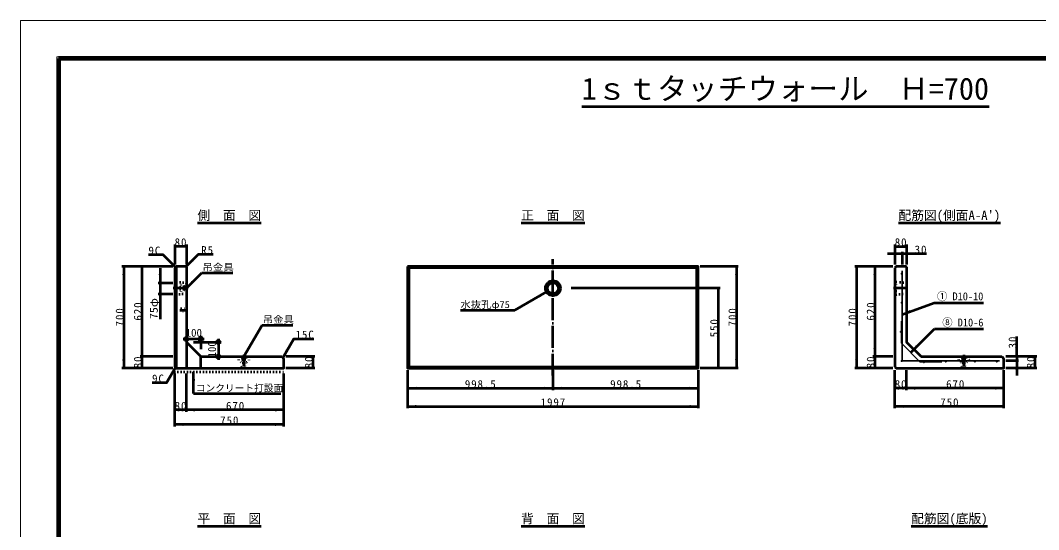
# Model space of a CAD drawing. Units: millimetres, scale not verified, with parts at other scales. Extents: x -2102 to 2102, y -1485 to 1485.
# Drawn here: x -2102 to 696, y 85 to 1485 of the extents above; entities that cross this region are included whole.
import ezdxf
from ezdxf.enums import TextEntityAlignment as Align

# ---------------------------------------------------------------- set-up
doc = ezdxf.new("R2010")
doc.units = ezdxf.units.MM
doc.header["$LTSCALE"] = 5
doc.linetypes.add('DOTTED', pattern=[1.75, 0.25, -1.5])
doc.linetypes.add('LONG_DASHED_DOTTED', pattern=[15.25, 12, -1.5, 0.25, -1.5])
doc.layers.add('0-0_V-nasSTD', color=7, linetype='Continuous', lineweight=50)
doc.styles.add('ＭＳ ゴシック', font='')
doc.styles.get('ＭＳ ゴシック').set_extended_font_data('MS Gothic')

msp = doc.modelspace()

# ---------------------------------------------------------------- linework, layer by layer
at = {"layer": '0-0_V-nasSTD', "lineweight": 100}
msp.add_line((-1997.5, 1380), (-1997.5, -1380), dxfattribs=at)
at = {"layer": '0-0_V-nasSTD'}
for p, q in [((-559.872, 1248.465), (559.872, 1248.465)), ((-1615.88, 928.552), (-1440.88, 928.552)), ((-726.48, 928.552), (-551.48, 928.552)), ((310.42, 928.552), (590.42, 928.552)), ((-1678.38, 868.552), (-1678.38, 813.552)), ((-1646.38, 868.552), (-1646.38, 813.552)), ((300.42, 868.552), (300.42, 813.552)), ((332.42, 868.552), (332.42, 813.552)), ((-1646.38, 863.552), (-1678.38, 863.552)), ((280.42, 843.552), (320.42, 843.552)), ((300.42, 863.552), (332.42, 863.552)), ((320.42, 848.552), (320.42, 813.552)), ((320.42, 843.552), (332.42, 843.552)), ((332.42, 843.552), (387.42, 843.552)), ((-1683.38, 808.552), (-1823.38, 808.552)), ((-1818.38, 808.552), (-1818.38, 528.552)), ((-1768.38, 808.552), (-1768.38, 560.552)), ((-1718.38, 803.552), (-1718.38, 763.552)), ((-1674.78, 808.552), (-1678.38, 804.952)), ((-1678.38, 804.952), (-1678.38, 532.152)), ((-1648.38, 808.552), (-1674.78, 808.552)), ((-1674.78, 808.552), (-1674.78, 528.552)), ((-1646.38, 806.552), (-1646.38, 528.552)), ((-1646.38, 748.552), (-1603.954, 790.978)), ((-1603.954, 790.978), (-1518.954, 790.978)), ((-1038.38, 808.552), (-1034.78, 804.952)), ((-1034.78, 804.952), (-1034.78, 532.152)), ((-243.18, 804.952), (-1034.78, 804.952)), ((-243.18, 804.952), (-239.58, 808.552)), ((-243.18, 532.152), (-243.18, 804.952)), ((-129.58, 808.552), (-234.58, 808.552)), ((-134.58, 808.552), (-134.58, 528.552)), ((295.42, 808.552), (190.42, 808.552)), ((195.42, 808.552), (195.42, 528.552)), ((304.02, 808.552), (300.42, 804.952)), ((300.42, 804.952), (300.42, 532.152)), ((330.42, 808.552), (304.02, 808.552)), ((-1723.38, 763.552), (-1683.38, 763.552)), ((-1718.38, 763.552), (-1718.38, 733.552)), ((-1723.38, 733.552), (-1683.38, 733.552)), ((-1718.38, 733.552), (-1718.38, 663.552)), ((-743.423, 688.252), (-656.82, 738.252)), ((-179.58, 748.552), (-588.58, 748.552)), ((-184.58, 748.552), (-184.58, 528.552)), ((320.42, 676.552), (408.911, 708.76)), ((408.911, 708.76), (543.911, 708.76)), ((-893.423, 688.252), (-743.423, 688.252)), ((-1488.38, 560.552), (-1438.38, 647.154)), ((-1438.38, 647.154), (-1353.38, 647.154)), ((-1606.38, 617.552), (-1606.38, 580.552)), ((344.184, 571.817), (409.16, 636.794)), ((409.16, 636.794), (544.16, 636.794)), ((-1597.38, 608.552), (-1655.38, 608.552)), ((-1646.38, 600.552), (-1606.38, 560.552)), ((-1626.38, 600.552), (-1550.38, 600.552)), ((-1558.38, 609.552), (-1558.38, 551.552)), ((635.42, 560.552), (635.42, 615.552)), ((-1683.38, 560.552), (-1773.38, 560.552)), ((-1768.38, 560.552), (-1768.38, 528.552)), ((-1606.38, 560.552), (-1384.38, 560.552)), ((-1606.38, 528.552), (-1606.38, 560.552)), ((-1384.38, 560.552), (-1378.38, 554.552)), ((-1293.38, 560.552), (-1373.38, 560.552)), ((-1298.38, 560.552), (-1298.38, 528.552)), ((295.42, 560.552), (240.42, 560.552)), ((245.42, 560.552), (245.42, 528.552)), ((372.42, 560.552), (594.42, 560.552)), ((594.42, 560.552), (600.42, 554.552)), ((690.42, 560.552), (605.42, 560.552)), ((635.42, 560.552), (635.42, 548.552)), ((685.42, 560.552), (685.42, 528.552)), ((-1678.38, 532.152), (-1674.78, 528.552)), ((-1034.78, 532.152), (-1038.38, 528.552)), ((-1034.78, 532.152), (-243.18, 532.152)), ((-243.18, 532.152), (-239.58, 528.552)), ((300.42, 532.152), (304.02, 528.552)), ((640.42, 548.552), (605.42, 548.552)), ((635.42, 548.552), (635.42, 508.552)), ((-1683.38, 528.552), (-1823.38, 528.552)), ((-1678.38, 368.752), (-1678.38, 513.752)), ((-1646.38, 408.752), (-1646.38, 513.752)), ((-1626.38, 458.752), (-1626.38, 518.752)), ((-1378.38, 368.752), (-1378.38, 513.752)), ((-1293.38, 528.552), (-1373.38, 528.552)), ((-1038.38, 523.552), (-1038.38, 418.552)), ((-638.98, 523.552), (-638.98, 468.552)), ((-239.58, 523.552), (-239.58, 418.552)), ((-129.58, 528.552), (-234.58, 528.552)), ((295.42, 528.552), (190.42, 528.552)), ((300.42, 418.552), (300.42, 523.552)), ((332.42, 468.552), (332.42, 523.552)), ((600.42, 418.552), (600.42, 523.552)), ((690.42, 528.552), (605.42, 528.552)), ((-1626.38, 458.752), (-1386.38, 458.752)), ((-1038.38, 473.552), (-638.98, 473.552)), ((-638.98, 473.552), (-239.58, 473.552)), ((332.42, 473.552), (300.42, 473.552)), ((-1038.38, 423.552), (-239.58, 423.552)), ((600.42, 423.552), (300.42, 423.552)), ((-1378.38, 373.752), (-1678.38, 373.752)), ((-1615.88, 94.752), (-1440.88, 94.752)), ((-726.48, 94.752), (-551.48, 94.752)), ((345.42, 94.752), (555.42, 94.752))]:
    msp.add_line(p, q, dxfattribs=at)
at = {"layer": '0-0_V-nasSTD', "linetype": 'LONG_DASHED_DOTTED'}
for p, q in [((-638.98, 508.552), (-638.98, 828.552)), ((-1642.38, 748.552), (-1682.38, 748.552)), ((-1641.38, 748.552), (-1671.38, 748.552)), ((336.42, 748.552), (296.42, 748.552)), ((-1664.38, 688.552), (-1642.38, 688.552)), ((-1488.38, 565.552), (-1488.38, 535.552)), ((490.42, 565.552), (490.42, 535.552))]:
    msp.add_line(p, q, dxfattribs=at)
at = {"layer": '0-0_V-nasSTD', "linetype": 'DOTTED'}
for p, q in [((-1677.58, 755.552), (-1677.58, 741.552)), ((-1676.38, 755.552), (-1677.58, 755.552)), ((-1676.38, 755.552), (-1674.38, 751.352)), ((-1676.38, 755.552), (-1676.38, 741.552)), ((-1646.38, 763.552), (-1674.38, 765.552)), ((332.42, 763.552), (304.42, 765.552)), ((-1674.38, 731.552), (-1678.38, 727.952)), ((-1676.38, 741.552), (-1677.58, 741.552)), ((-1674.38, 745.752), (-1676.38, 741.552)), ((-1654.38, 751.352), (-1674.38, 751.352)), ((-1674.38, 751.352), (-1674.38, 745.752)), ((-1654.38, 745.752), (-1674.38, 745.752)), ((-1653.18, 753.552), (-1654.38, 751.352)), ((-1654.38, 751.352), (-1654.38, 745.752)), ((-1654.38, 745.752), (-1653.18, 743.552)), ((-1650.38, 753.552), (-1653.18, 753.552)), ((-1653.18, 753.552), (-1653.18, 743.552)), ((-1650.38, 743.552), (-1653.18, 743.552)), ((-1650.38, 753.552), (-1650.38, 743.552)), ((304.42, 731.552), (300.42, 727.952)), ((304.42, 731.552), (332.42, 733.552)), ((-1660.38, 684.552), (-1660.38, 692.552)), ((-1660.38, 692.552), (-1646.38, 692.552)), ((-1646.38, 684.552), (-1660.38, 684.552)), ((-1495.38, 530.552), (-1491.18, 532.552)), ((-1493.38, 556.552), (-1483.38, 556.552)), ((-1493.38, 556.552), (-1493.38, 553.752)), ((-1493.38, 553.752), (-1491.18, 552.552)), ((-1493.38, 553.752), (-1483.38, 553.752)), ((-1491.18, 552.552), (-1491.18, 532.552)), ((-1491.18, 552.552), (-1485.58, 552.552)), ((-1491.18, 532.552), (-1485.58, 532.552)), ((-1485.58, 552.552), (-1483.38, 553.752)), ((-1485.58, 552.552), (-1485.58, 532.552)), ((-1485.58, 532.552), (-1481.38, 530.552)), ((-1483.38, 556.552), (-1483.38, 553.752)), ((483.42, 530.552), (487.62, 532.552)), ((485.42, 556.552), (495.42, 556.552)), ((485.42, 556.552), (485.42, 553.752)), ((485.42, 553.752), (487.62, 552.552)), ((485.42, 553.752), (495.42, 553.752)), ((487.62, 552.552), (487.62, 532.552)), ((487.62, 552.552), (493.22, 552.552)), ((487.62, 532.552), (493.22, 532.552)), ((493.22, 552.552), (495.42, 553.752)), ((493.22, 552.552), (493.22, 532.552)), ((493.22, 532.552), (497.42, 530.552)), ((495.42, 556.552), (495.42, 553.752)), ((-1678.38, 518.752), (-1378.38, 518.752)), ((-1495.38, 530.552), (-1495.38, 529.352)), ((-1495.38, 530.552), (-1481.38, 530.552)), ((-1495.38, 529.352), (-1481.38, 529.352)), ((-1481.38, 530.552), (-1481.38, 529.352)), ((483.42, 530.552), (483.42, 529.352)), ((483.42, 530.552), (497.42, 530.552)), ((483.42, 529.352), (497.42, 529.352)), ((497.42, 530.552), (497.42, 529.352))]:
    msp.add_line(p, q, dxfattribs=at)
at = {"layer": '0-0_V-nasSTD', "lineweight": 35}
for p, q in [((318.42, 657.581), (318.42, 597.581)), ((318.42, 597.581), (369.449, 546.552)), ((369.449, 546.552), (429.449, 546.552))]:
    msp.add_line(p, q, dxfattribs=at)
at = {"layer": '0-0_V-nasSTD', "lineweight": 18}
for points in [[(-2102.5, -1485), (-2102.5, 1485), (2102.5, 1485), (2102.5, -1485)], [(-2002.5, -1385), (-2002.5, 1385), (2002.5, 1385), (2002.5, -1385)]]:
    msp.add_lwpolyline(points, close=True, dxfattribs=at)
at = {"layer": '0-0_V-nasSTD', "lineweight": 100}
msp.add_lwpolyline([(1997.5, -1380), (1997.5, 1380), (-1997.5, 1380)], dxfattribs=at)
at = {"layer": '0-0_V-nasSTD'}
for points in [[(-1676.58, 806.752), (-1710.521, 840.693), (-1750.521, 840.693)], [(-1646.966, 807.966), (-1613.025, 841.907), (-1573.025, 841.907)], [(245.42, 808.552), (245.42, 560.552), (245.42, 528.552)], [(332.42, 806.552), (332.42, 600.552), (372.42, 560.552)], [(-1381.38, 557.552), (-1351.38, 609.513), (-1296.38, 609.513)], [(-1674.78, 528.552), (-1378.38, 528.552), (-1378.38, 554.552)], [(304.02, 528.552), (600.42, 528.552), (600.42, 554.552)], [(-1676.58, 530.352), (-1700.58, 488.783), (-1740.58, 488.783)], [(600.42, 473.552), (332.42, 473.552), (300.42, 473.552)], [(-1378.38, 413.752), (-1646.38, 413.752), (-1678.38, 413.752)]]:
    msp.add_lwpolyline(points, dxfattribs=at)
msp.add_lwpolyline([(-1038.38, 808.552), (-1038.38, 528.552), (-239.58, 528.552), (-239.58, 808.552)], close=True, dxfattribs=at)
at = {"layer": '0-0_V-nasSTD', "lineweight": 35}
msp.add_lwpolyline([(320.42, 796.552), (320.42, 548.552), (588.42, 548.552)], dxfattribs=at)
at = {"layer": '0-0_V-nasSTD', "linetype": 'DOTTED'}
for points in [[(-1674.38, 731.552), (-1674.38, 765.552), (-1678.38, 769.152)], [(-1674.38, 731.552), (-1646.38, 733.552), (-1646.38, 763.552)], [(304.42, 731.552), (304.42, 765.552), (300.42, 769.152)]]:
    msp.add_lwpolyline(points, dxfattribs=at)
at = {"layer": '0-0_V-nasSTD', "lineweight": 35}
for centre in [(319.22, 788.552), (319.22, 708.552), (317.22, 628.552), (319.22, 548.552), (380.42, 545.352), (440.42, 547.352), (520.42, 547.352), (580.42, 547.352)]:
    msp.add_circle(centre, 1.2, dxfattribs=at)
at = {"layer": '0-0_V-nasSTD'}
for centre, radius in [((-638.98, 748.552), 20.6), ((-638.98, 748.552), 17), ((-638.98, 748.552), 15), ((-1646.38, 608.552), 5), ((-1606.38, 608.552), 5), ((-1558.38, 600.552), 5), ((-1558.38, 560.552), 5)]:
    msp.add_circle(centre, radius, dxfattribs=at)
for centre in [(-1648.38, 806.552), (330.42, 806.552)]:
    msp.add_arc(centre, 2, 0, 90, dxfattribs=at)
at = {"layer": '0-0_V-nasSTD', "linetype": 'DOTTED'}
for centre, start, end in [((-1646.38, 748.552), 90, 270), ((-1488.38, 560.552), 180, 0), ((490.42, 560.552), 180, 0)]:
    msp.add_arc(centre, 17.2, start, end, dxfattribs=at)
at = {"layer": '0-0_V-nasSTD'}
for points in [[(-1678.38, 863.552), (-1654.38, 863.552), (-1654.38, 867.552)], [(-1670.38, 863.552), (-1670.38, 867.552), (-1646.38, 863.552)], [(300.42, 863.552), (324.42, 863.552), (324.42, 867.552)], [(308.42, 863.552), (308.42, 867.552), (332.42, 863.552)], [(-1678.38, 863.552), (-1654.38, 859.552), (-1654.38, 863.552)], [(-1670.38, 859.552), (-1670.38, 863.552), (-1646.38, 863.552)], [(296.42, 843.552), (296.42, 847.552), (320.42, 843.552)], [(296.42, 839.552), (296.42, 843.552), (320.42, 843.552)], [(300.42, 863.552), (324.42, 859.552), (324.42, 863.552)], [(308.42, 859.552), (308.42, 863.552), (332.42, 863.552)], [(332.42, 843.552), (356.42, 843.552), (356.42, 847.552)], [(332.42, 843.552), (356.42, 839.552), (356.42, 843.552)], [(-1696.379, 820.894), (-1693.551, 823.722), (-1676.58, 806.752)], [(-1693.551, 823.722), (-1690.722, 826.551), (-1676.58, 806.752)], [(-1646.966, 807.966), (-1632.824, 827.765), (-1629.995, 824.937)], [(-1646.966, 807.966), (-1629.995, 824.937), (-1627.167, 822.108)], [(-1822.38, 784.552), (-1818.38, 784.552), (-1818.38, 808.552)], [(-1818.38, 784.552), (-1818.38, 808.552), (-1814.38, 784.552)], [(-1772.38, 784.552), (-1768.38, 784.552), (-1768.38, 808.552)], [(-1768.38, 784.552), (-1768.38, 808.552), (-1764.38, 784.552)], [(-1722.38, 787.552), (-1718.38, 763.552), (-1718.38, 787.552)], [(-1718.38, 763.552), (-1718.38, 787.552), (-1714.38, 787.552)], [(-138.58, 784.552), (-134.58, 784.552), (-134.58, 808.552)], [(-134.58, 784.552), (-134.58, 808.552), (-130.58, 784.552)], [(191.42, 784.552), (195.42, 784.552), (195.42, 808.552)], [(195.42, 784.552), (195.42, 808.552), (199.42, 784.552)], [(241.42, 784.552), (245.42, 784.552), (245.42, 808.552)], [(245.42, 784.552), (245.42, 808.552), (249.42, 784.552)], [(-1646.38, 748.552), (-1632.238, 768.351), (-1629.409, 765.522)], [(-1646.38, 748.552), (-1629.409, 765.522), (-1626.581, 762.694)], [(-1722.38, 709.552), (-1718.38, 709.552), (-1718.38, 733.552)], [(-1718.38, 709.552), (-1718.38, 733.552), (-1714.38, 709.552)], [(-679.605, 729.716), (-677.605, 726.252), (-656.82, 738.252)], [(-677.605, 726.252), (-675.605, 722.788), (-656.82, 738.252)], [(-188.58, 724.552), (-184.58, 724.552), (-184.58, 748.552)], [(-184.58, 724.552), (-184.58, 748.552), (-180.58, 724.552)], [(320.42, 676.552), (341.605, 688.519), (342.973, 684.76)], [(320.42, 676.552), (342.973, 684.76), (344.341, 681.002)], [(344.184, 571.817), (358.326, 591.616), (361.155, 588.788)], [(344.184, 571.817), (361.155, 588.788), (363.983, 585.959)], [(-1772.38, 584.552), (-1768.38, 560.552), (-1768.38, 584.552)], [(-1772.38, 536.552), (-1768.38, 536.552), (-1768.38, 560.552)], [(-1768.38, 560.552), (-1768.38, 584.552), (-1764.38, 584.552)], [(-1768.38, 536.552), (-1768.38, 560.552), (-1764.38, 536.552)], [(-1488.38, 560.552), (-1479.844, 583.336), (-1476.38, 581.336)], [(-1488.38, 560.552), (-1476.38, 581.336), (-1472.916, 579.336)], [(-1381.38, 557.552), (-1372.844, 580.336), (-1369.38, 578.336)], [(-1381.38, 557.552), (-1369.38, 578.336), (-1365.916, 576.336)], [(-1302.38, 536.552), (-1298.38, 536.552), (-1298.38, 560.552)], [(-1298.38, 536.552), (-1298.38, 560.552), (-1294.38, 536.552)], [(241.42, 584.552), (245.42, 560.552), (245.42, 584.552)], [(241.42, 536.552), (245.42, 536.552), (245.42, 560.552)], [(245.42, 560.552), (245.42, 584.552), (249.42, 584.552)], [(245.42, 536.552), (245.42, 560.552), (249.42, 536.552)], [(631.42, 584.552), (635.42, 560.552), (635.42, 584.552)], [(635.42, 560.552), (635.42, 584.552), (639.42, 584.552)], [(681.42, 536.552), (685.42, 536.552), (685.42, 560.552)], [(685.42, 536.552), (685.42, 560.552), (689.42, 536.552)], [(-1822.38, 552.552), (-1818.38, 528.552), (-1818.38, 552.552)], [(-1818.38, 528.552), (-1818.38, 552.552), (-1814.38, 552.552)], [(-1772.38, 552.552), (-1768.38, 528.552), (-1768.38, 552.552)], [(-1768.38, 528.552), (-1768.38, 552.552), (-1764.38, 552.552)], [(-1302.38, 552.552), (-1298.38, 528.552), (-1298.38, 552.552)], [(-1298.38, 528.552), (-1298.38, 552.552), (-1294.38, 552.552)], [(-188.58, 552.552), (-184.58, 528.552), (-184.58, 552.552)], [(-184.58, 528.552), (-184.58, 552.552), (-180.58, 552.552)], [(-138.58, 552.552), (-134.58, 528.552), (-134.58, 552.552)], [(-134.58, 528.552), (-134.58, 552.552), (-130.58, 552.552)], [(191.42, 552.552), (195.42, 528.552), (195.42, 552.552)], [(195.42, 528.552), (195.42, 552.552), (199.42, 552.552)], [(241.42, 552.552), (245.42, 528.552), (245.42, 552.552)], [(245.42, 528.552), (245.42, 552.552), (249.42, 552.552)], [(631.42, 524.552), (635.42, 524.552), (635.42, 548.552)], [(635.42, 524.552), (635.42, 548.552), (639.42, 524.552)], [(681.42, 552.552), (685.42, 528.552), (685.42, 552.552)], [(685.42, 528.552), (685.42, 552.552), (689.42, 552.552)], [(-1692.044, 511.567), (-1688.58, 509.567), (-1676.58, 530.352)], [(-1688.58, 509.567), (-1685.116, 507.567), (-1676.58, 530.352)], [(-1630.38, 494.752), (-1626.38, 494.752), (-1626.38, 518.752)], [(-1626.38, 494.752), (-1626.38, 518.752), (-1622.38, 494.752)], [(-1038.38, 473.552), (-1014.38, 473.552), (-1014.38, 477.552)], [(-662.98, 473.552), (-662.98, 477.552), (-638.98, 473.552)], [(-638.98, 473.552), (-614.98, 473.552), (-614.98, 477.552)], [(-263.58, 473.552), (-263.58, 477.552), (-239.58, 473.552)], [(300.42, 473.552), (324.42, 473.552), (324.42, 477.552)], [(308.42, 473.552), (308.42, 477.552), (332.42, 473.552)], [(332.42, 473.552), (356.42, 473.552), (356.42, 477.552)], [(576.42, 473.552), (576.42, 477.552), (600.42, 473.552)], [(-1038.38, 473.552), (-1014.38, 469.552), (-1014.38, 473.552)], [(-662.98, 469.552), (-662.98, 473.552), (-638.98, 473.552)], [(-638.98, 473.552), (-614.98, 469.552), (-614.98, 473.552)], [(-263.58, 469.552), (-263.58, 473.552), (-239.58, 473.552)], [(300.42, 473.552), (324.42, 469.552), (324.42, 473.552)], [(308.42, 469.552), (308.42, 473.552), (332.42, 473.552)], [(332.42, 473.552), (356.42, 469.552), (356.42, 473.552)], [(576.42, 469.552), (576.42, 473.552), (600.42, 473.552)], [(-1038.38, 423.552), (-1014.38, 423.552), (-1014.38, 427.552)], [(-1038.38, 423.552), (-1014.38, 419.552), (-1014.38, 423.552)], [(-263.58, 423.552), (-263.58, 427.552), (-239.58, 423.552)], [(-263.58, 419.552), (-263.58, 423.552), (-239.58, 423.552)], [(300.42, 423.552), (324.42, 423.552), (324.42, 427.552)], [(300.42, 423.552), (324.42, 419.552), (324.42, 423.552)], [(576.42, 423.552), (576.42, 427.552), (600.42, 423.552)], [(576.42, 419.552), (576.42, 423.552), (600.42, 423.552)], [(-1678.38, 413.752), (-1654.38, 413.752), (-1654.38, 417.752)], [(-1678.38, 413.752), (-1654.38, 409.752), (-1654.38, 413.752)], [(-1670.38, 413.752), (-1670.38, 417.752), (-1646.38, 413.752)], [(-1670.38, 409.752), (-1670.38, 413.752), (-1646.38, 413.752)], [(-1646.38, 413.752), (-1622.38, 413.752), (-1622.38, 417.752)], [(-1646.38, 413.752), (-1622.38, 409.752), (-1622.38, 413.752)], [(-1402.38, 413.752), (-1402.38, 417.752), (-1378.38, 413.752)], [(-1402.38, 409.752), (-1402.38, 413.752), (-1378.38, 413.752)], [(-1678.38, 373.752), (-1654.38, 373.752), (-1654.38, 377.752)], [(-1678.38, 373.752), (-1654.38, 369.752), (-1654.38, 373.752)], [(-1402.38, 373.752), (-1402.38, 377.752), (-1378.38, 373.752)], [(-1402.38, 369.752), (-1402.38, 373.752), (-1378.38, 373.752)]]:
    msp.add_solid(points, dxfattribs=at)

# ---------------------------------------------------------------- texts
at = {"layer": '0-0_V-nasSTD', "style": 'ＭＳ ゴシック'}
for s, height, p in [('1ｓｔタッチウォール  Ｈ=700', 60.81, (-559.872, 1248.465)), ('側\u3000面\u3000図', 25.66, (-1615.88, 928.552)), ('正\u3000面\u3000図', 25.66, (-726.48, 928.552)), ("配筋図(側面A-A')", 25.66, (310.42, 928.552)), ('100', 21.99, (-1648.38, 608.552)), ('コンクリート打設面', 19.06, (-1620.352, 458.752)), ('平\u3000面\u3000図', 25.66, (-1615.88, 94.752)), ('背\u3000面\u3000図', 25.66, (-726.48, 94.752)), ('配筋図(底版)', 25.66, (345.42, 94.752))]:
    msp.add_text(s, height=height, dxfattribs=at).set_placement(p, align=Align.BOTTOM_LEFT)
for s, height, width, p in [('吊金具', 19.06, 1.1, (-1601.954, 790.978)), ('① D10-10', 21.85, 0.95, (416.482, 708.76)), ('水抜孔φ75', 19.06, 1.1, (-893.423, 688.252)), ('吊金具', 19.06, 1.1, (-1436.38, 647.154)), ('⑧ D10-6', 21.85, 0.95, (430.89, 636.794))]:
    msp.add_text(s, height=height, dxfattribs=dict(at, width=width)).set_placement(p, align=Align.BOTTOM_LEFT)
at = {"layer": '0-0_V-nasSTD', "style": 'ＭＳ ゴシック', "width": 1.1}
msp.add_text('75φ', height=21.99, rotation=90, dxfattribs=at).set_placement((-1718.38, 663.552), align=Align.BOTTOM_LEFT)
at = {"layer": '0-0_V-nasSTD', "style": 'ＭＳ ゴシック'}
msp.add_text('100', height=21.99, rotation=90, dxfattribs=at).set_placement((-1558.38, 558.052), align=Align.BOTTOM_LEFT)
at = {"layer": '0-0_V-nasSTD', "char_height": 21.99, "attachment_point": 7, "style": 'ＭＳ ゴシック'}
for s, insert in [('\\T1.17;80', (-1678.63, 863.552)), ('\\T1.17;80', (300.17, 863.552)), ('\\T1.17;9C', (-1750.521, 840.693)), ('\\T1.17;R5', (-1605.525, 841.907)), ('\\T1.17;30', (354.92, 843.552)), ('\\T1.17;15C', (-1346.38, 609.513)), ('\\T1.17;9C', (-1740.58, 488.783)), ('\\T1.17;998.5', (-881.18, 473.552)), ('\\T1.17;998.5', (-481.78, 473.552)), ('\\T1.17;80', (300.17, 473.552)), ('\\T1.17;670', (441.42, 473.552)), ('\\T1.17;80', (-1678.63, 413.752)), ('\\T1.17;670', (-1537.38, 413.752)), ('\\T1.17;1997', (-672.73, 423.552)), ('\\T1.17;750', (425.42, 423.552)), ('\\T1.17;750', (-1553.38, 373.752))]:
    msp.add_mtext(s, dxfattribs=dict(at, insert=insert))
at = {"layer": '0-0_V-nasSTD', "char_height": 21.99, "attachment_point": 7, "rotation": 90, "style": 'ＭＳ ゴシック'}
for s, insert in [('\\T1.17;620', (-1768.38, 659.552)), ('\\T1.17;620', (245.42, 659.552)), ('\\T1.17;700', (-1818.38, 643.552)), ('\\T1.17;700', (-134.58, 643.552)), ('\\T1.17;700', (195.42, 643.552)), ('\\T1.17;550', (-184.58, 613.552)), ('\\T1.17;30', (635.42, 583.052)), ('\\T1.17;80', (-1768.38, 528.301)), ('\\T1.17;80', (-1298.38, 528.301)), ('\\T1.17;80', (245.42, 528.301)), ('\\T1.17;80', (685.42, 528.301))]:
    msp.add_mtext(s, dxfattribs=dict(at, insert=insert))

doc.saveas('drawing.dxf')
